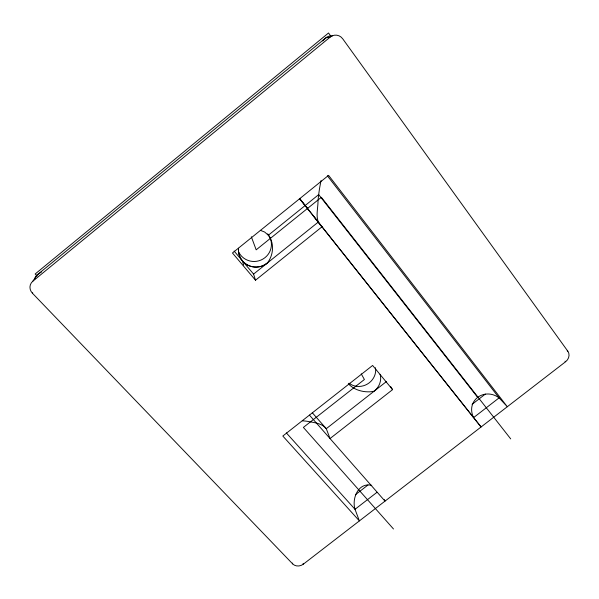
<?xml version="1.0" encoding="UTF-8"?>
<svg xmlns="http://www.w3.org/2000/svg" width="599" height="599" viewBox="0 0 599 599"><rect width="100%" height="100%" fill="white"/><g stroke="black" fill="none" stroke-linecap="round" stroke-linejoin="round"><path stroke-width="0.9" d="M321.004 180.569L319.544 188.49A36.142 6.17 -84.2 0 0 318.69 194.615A36.142 6.162 -84.2 0 0 318.002 200.897C318.144 209.5 314.123 220.372 322.052 226.774L255.518 280.212L232.457 252.995L328.574 175.357L507.308 406.728L499.094 397.878C484.546 387.036 465.445 400.529 473.554 417.63L481.079 426.975L299.717 198.658M322.771 40.972L325.863 37.827A9.217 8.685 -88.2 0 1 332.303 35.962M32.413 293.211A9.21 8.453 17.5 0 1 32.855 281.186L37.303 274.806L325.863 37.827L330.154 37.108A9.502 8.948 -87.5 0 1 342.725 38.815L567.859 351.261A7.937 6.918 -43.2 0 1 565.643 361.706L303.304 564.191A7.682 6.626 -18 0 1 292.664 563.899L32.413 293.211L32.698 292.784M32.855 281.186L330.154 37.108M260.318 230.316L264.698 232.06L268.315 235.25L318.69 194.615L477.366 397.01M255.518 280.212L253.579 274.087L318.234 222.117L312.85 215.243M386.422 381.57L326.275 428.689L330.034 438.55L392.57 389.642L390.6 386.505M355.417 494.737L367.966 485.01M472.064 404.37L485.355 394.075M377.041 492.266L355.012 509.3L359.378 520.905L282.818 436.035L372.623 365.457L392.57 389.642M41.608 271.856L37.303 274.806A8.94 8.221 18 0 0 34.555 279.606M371.739 485.347C358.292 482.06 351.643 498.533 355.012 509.3L286.344 432.905M567.223 350.782L567.859 351.261M565.014 361.212L565.643 361.706M37.101 276.019L35.169 273.99L328.529 32.997L330.723 36.022M393.491 528.977L303.379 427.416L364.402 379.504L361.242 373.858M309.436 415.114L385.007 501.131L384.288 499.536M312.266 412.696L326.275 428.689C321.85 423.029 313.591 422.58 307.01 421.269A33.155 13.463 7.5 0 0 302.285 420.798M348.341 383.704C353.642 389.612 361.931 392.12 369.695 391.821A33.05 19.819 31.9 0 0 374.15 391.184A16.63 15.26 -28.8 0 0 380.125 374.315M234.119 251.071L253.579 274.087M268.315 235.25C273.631 241.854 273.631 251.528 269.932 258.903A35.341 26.169 62.5 0 1 267.251 263.096A17.738 17.326 -16.1 0 1 247.709 265.11A17.738 17.326 -16.1 0 1 238.507 248.226A17.76 17.349 -16.1 0 0 242.445 260.902L243.576 264.975M299.53 198.516L307.849 208.939M299.35 198.344L473.554 417.63L499.094 397.878L327.376 175.792M510.7 438.895L321.349 197.296L256.177 249.835L251.325 236.74M303.116 563.382L303.304 564.191M292.492 563.082L292.664 563.899M375.476 367.726A16.195 14.923 -28.8 0 1 367.389 384.071A16.195 14.923 -28.8 0 1 349.09 383.195M267.663 233.857A17.251 16.884 -15.4 0 1 263.103 258.963A17.251 16.884 -15.4 0 1 238.402 251.46M267.259 263.111A17.76 17.349 -16.1 0 1 242.445 260.902"/></g></svg>
